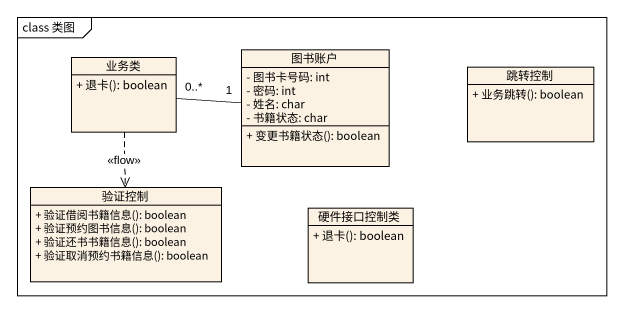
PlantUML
@startuml
mainframe class 类图
hide circle
hide empty members
skinparam classAttributeIconSize 0
class 业务类 {
  + 退卡(): boolean
}
class 图书账户 {
  - 图书卡号码: int
  - 密码: int
  - 姓名: char
  - 书籍状态: char
  + 变更书籍状态(): boolean
}
class 跳转控制 {
  + 业务跳转(): boolean
}
class 验证控制 {
  + 验证借阅书籍信息(): boolean
  + 验证预约图书信息(): boolean
  + 验证还书书籍信息(): boolean
  + 验证取消预约书籍信息(): boolean
}
class 硬件接口控制类 {
  + 退卡(): boolean
}
业务类 ..> 验证控制 : <<flow>>
图书账户 "1" -left- "0..*" 业务类
@enduml
